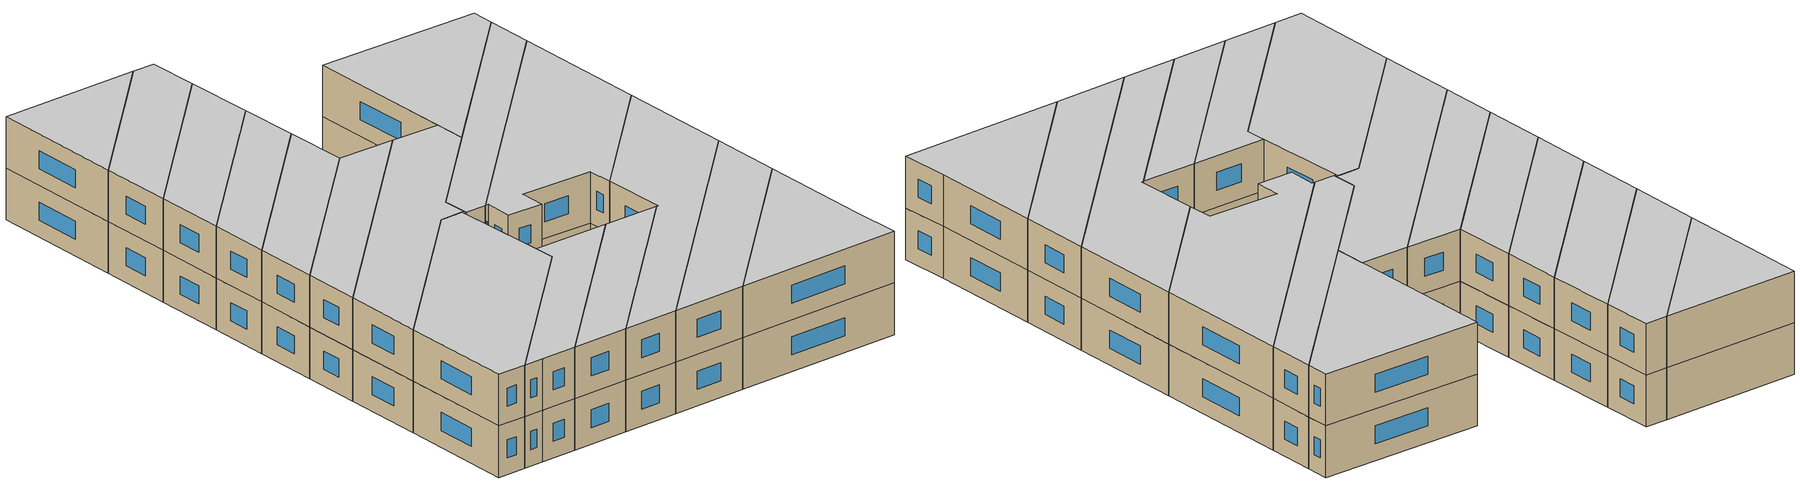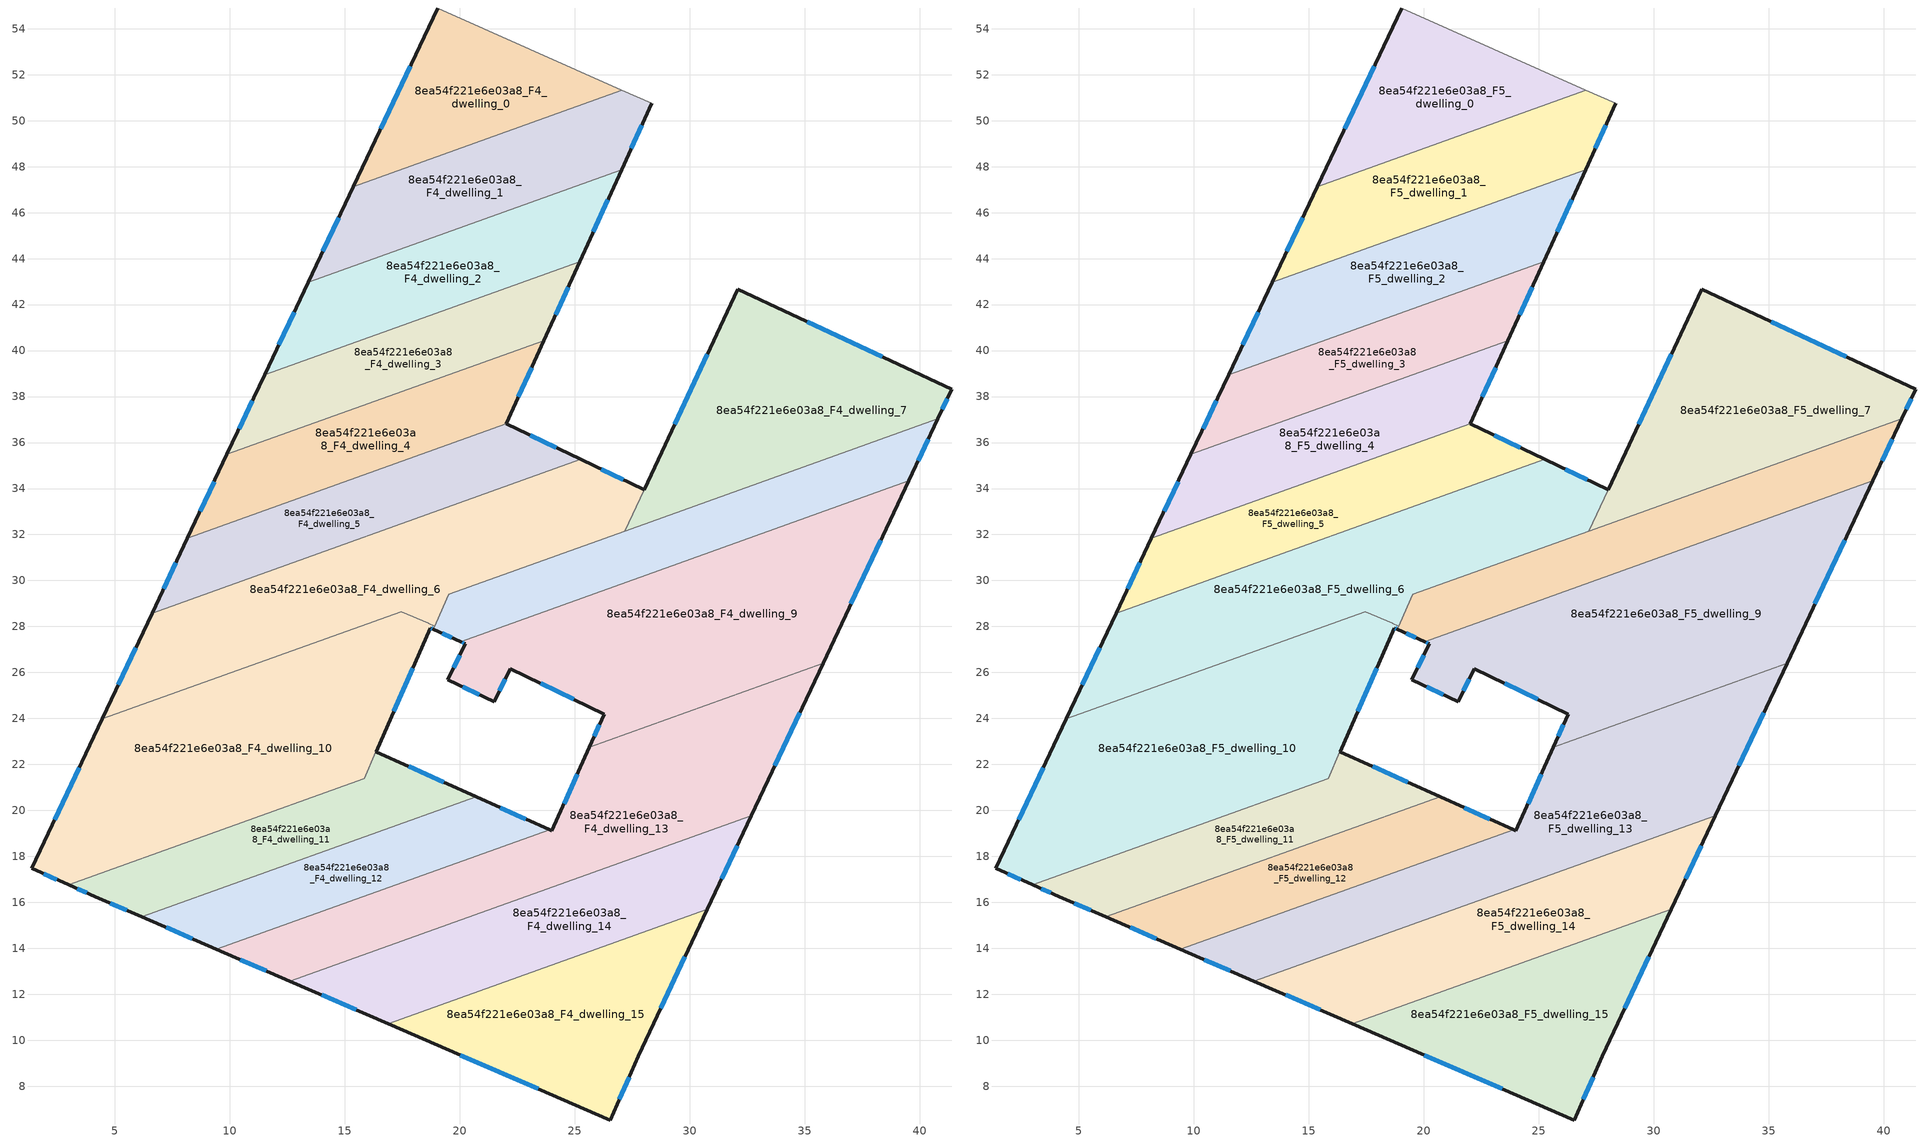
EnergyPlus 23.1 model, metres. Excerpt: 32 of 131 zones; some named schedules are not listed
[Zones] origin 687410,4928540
8ea54f221e6e03a8_F4_dwelling_0
 floor to 8ea54f221e6e03a8_F3_dwelling_0 (EU_floor_Construction): 27.06,51.33 15.37,47.13 19.04,54.9 z12
 wall outside (EU_wall_Construction): 19.04,54.9 15.37,47.13 z12:15
 wall adiabatic (EU_wall_Construction): 27.06,51.33 19.04,54.9 z12:15
 wall to 8ea54f221e6e03a8_F4_dwelling_1 (EU_wall_Construction): 15.37,47.13 27.06,51.33 z12:15
 window (EU_Window_Construction): 17.84,52.37 16.56,49.66 z12.98:14.02
8ea54f221e6e03a8_F4_dwelling_1
 floor to 8ea54f221e6e03a8_F3_dwelling_1 (EU_floor_Construction): 28.35,50.75 27.04,47.86 13.41,42.97 15.37,47.13 27.06,51.33 z12
 wall outside (EU_wall_Construction): 27.04,47.86 28.35,50.75 / 15.37,47.13 13.41,42.97 z12:15
 wall adiabatic (EU_wall_Construction): 28.35,50.75 27.06,51.33 z12:15
 wall to 8ea54f221e6e03a8_F4_dwelling_2 (EU_wall_Construction): 13.41,42.97 27.04,47.86 z12:15
 window (EU_Window_Construction): 27.46,48.8 27.92,49.81 / 14.73,45.78 14.05,44.32 z12.98:14.02
8ea54f221e6e03a8_F4_dwelling_10
 floor to 8ea54f221e6e03a8_F3_dwelling_10 (EU_floor_Construction): 18.64,28.13 18.91,28.01 18.85,27.87 18.72,27.93 15.83,21.37 2.99,16.76 1.38,17.47 4.45,23.98 17.45,28.64 z12
 wall outside (EU_wall_Construction): 4.45,23.98 1.38,17.47 2.99,16.76 / 16.36,22.56 18.72,27.93 18.85,27.87 z12:15
 wall to 8ea54f221e6e03a8_F4_dwelling_6 (EU_wall_Construction): 18.64,28.14 17.45,28.64 4.45,23.98 / 18.91,28.01 18.64,28.13 z12:15
 wall to 8ea54f221e6e03a8_F4_dwelling_11 (EU_wall_Construction): 15.84,21.37 16.36,22.55 / 2.99,16.76 15.83,21.37 z12:15
 wall to 8ea54f221e6e03a8_F4_dwelling_8 (EU_wall_Construction): 18.85,27.87 18.91,28.01 z12:15
 window (EU_Window_Construction): 1.9,17.24 2.47,16.99 / 3.45,21.86 2.38,19.59 / 18.76,27.91 18.81,27.89 / 17.13,24.3 17.95,26.18 z12.98:14.02
8ea54f221e6e03a8_F4_dwelling_11
 floor to 8ea54f221e6e03a8_F3_dwelling_11 (EU_floor_Construction): 20.73,20.59 6.18,15.36 4.15,16.24 2.99,16.76 15.84,21.37 16.36,22.55 z12
 wall outside (EU_wall_Construction): 2.99,16.76 4.15,16.24 6.18,15.36 / 20.73,20.59 16.36,22.55 z12:15
 wall to 8ea54f221e6e03a8_F4_dwelling_12 (EU_wall_Construction): 6.18,15.36 20.73,20.59 z12:15
 window (EU_Window_Construction): 3.37,16.59 3.77,16.41 / 19.31,21.23 17.78,21.91 / 4.81,15.96 5.52,15.65 z12.98:14.02
8ea54f221e6e03a8_F4_dwelling_12
 floor to 8ea54f221e6e03a8_F3_dwelling_12 (EU_floor_Construction): 23.91,19.16 9.42,13.96 6.18,15.36 20.73,20.59 z12
 wall outside (EU_wall_Construction): 6.18,15.36 9.42,13.96 / 23.91,19.16 20.73,20.59 z12:15
 wall to 8ea54f221e6e03a8_F4_dwelling_13 (EU_wall_Construction): 9.42,13.96 23.91,19.16 z12:15
 window (EU_Window_Construction): 7.23,14.91 8.36,14.41 / 22.87,19.62 21.76,20.12 z12.98:14.02
8ea54f221e6e03a8_F4_dwelling_13
 floor to 8ea54f221e6e03a8_F3_dwelling_13 (EU_floor_Construction): 35.8,26.4 32.69,19.78 12.61,12.57 9.42,13.96 23.91,19.16 24.01,19.11 25.64,22.75 z12
 wall outside (EU_wall_Construction): 25.64,22.75 24.01,19.11 23.91,19.16 / 32.69,19.78 35.8,26.4 / 9.42,13.96 12.61,12.57 z12:15
 wall to 8ea54f221e6e03a8_F4_dwelling_9 (EU_wall_Construction): 35.8,26.4 25.64,22.75 z12:15
 wall to 8ea54f221e6e03a8_F4_dwelling_14 (EU_wall_Construction): 12.61,12.57 32.69,19.78 z12:15
 window (EU_Window_Construction): 25.11,21.57 24.54,20.3 / 33.7,21.93 34.79,24.25 / 10.46,13.51 11.57,13.02 z12.98:14.02
8ea54f221e6e03a8_F4_dwelling_14
 floor to 8ea54f221e6e03a8_F3_dwelling_14 (EU_floor_Construction): 32.69,19.78 30.77,15.71 16.88,10.72 12.61,12.57 z12
 wall outside (EU_wall_Construction): 30.77,15.71 32.69,19.78 / 12.61,12.57 16.88,10.72 z12:15
 wall to 8ea54f221e6e03a8_F4_dwelling_15 (EU_wall_Construction): 16.88,10.72 30.77,15.71 z12:15
 window (EU_Window_Construction): 31.39,17.03 32.06,18.45 / 14,11.97 15.49,11.32 z12.98:14.02
8ea54f221e6e03a8_F4_dwelling_15
 floor to 8ea54f221e6e03a8_F3_dwelling_15 (EU_floor_Construction): 30.77,15.71 27.76,9.3 26.55,6.53 16.88,10.72 z12
 wall outside (EU_wall_Construction): 16.88,10.72 26.55,6.53 27.76,9.3 30.77,15.71 z12:15
 window (EU_Window_Construction): 28.74,11.38 29.79,13.62 / 26.94,7.43 27.36,8.4 / 20.03,9.36 23.4,7.89 z12.98:14.02
8ea54f221e6e03a8_F4_dwelling_2
 floor to 8ea54f221e6e03a8_F3_dwelling_2 (EU_floor_Construction): 27.04,47.86 25.22,43.87 11.51,38.95 13.41,42.97 z12
 wall outside (EU_wall_Construction): 13.41,42.97 11.51,38.95 / 25.22,43.87 27.04,47.86 z12:15
 wall to 8ea54f221e6e03a8_F4_dwelling_3 (EU_wall_Construction): 11.51,38.95 25.22,43.87 z12:15
 window (EU_Window_Construction): 12.79,41.66 12.13,40.25 / 25.81,45.17 26.45,46.56 z12.98:14.02
8ea54f221e6e03a8_F4_dwelling_3
 floor to 8ea54f221e6e03a8_F3_dwelling_3 (EU_floor_Construction): 25.22,43.87 23.66,40.43 9.87,35.48 11.51,38.95 z12
 wall outside (EU_wall_Construction): 23.66,40.43 25.22,43.87 / 11.51,38.95 9.87,35.48 z12:15
 wall to 8ea54f221e6e03a8_F4_dwelling_4 (EU_wall_Construction): 9.87,35.48 23.66,40.43 z12:15
 window (EU_Window_Construction): 24.17,41.55 24.71,42.75 / 10.98,37.82 10.41,36.61 z12.98:14.02
8ea54f221e6e03a8_F4_dwelling_4
 floor to 8ea54f221e6e03a8_F3_dwelling_4 (EU_floor_Construction): 23.66,40.43 22.02,36.81 8.15,31.83 9.87,35.48 z12
 wall outside (EU_wall_Construction): 22.02,36.81 23.66,40.43 / 9.87,35.48 8.15,31.83 z12:15
 wall to 8ea54f221e6e03a8_F4_dwelling_5 (EU_wall_Construction): 8.15,31.83 22.02,36.81 z12:15
 window (EU_Window_Construction): 22.55,37.99 23.13,39.25 / 9.31,34.3 8.71,33.02 z12.98:14.02
8ea54f221e6e03a8_F4_dwelling_5
 floor to 8ea54f221e6e03a8_F3_dwelling_5 (EU_floor_Construction): 25.26,35.26 6.61,28.57 8.15,31.83 22.02,36.81 z12
 wall outside (EU_wall_Construction): 25.26,35.26 22.02,36.81 / 8.15,31.83 6.61,28.57 z12:15
 wall to 8ea54f221e6e03a8_F4_dwelling_6 (EU_wall_Construction): 6.61,28.57 25.26,35.26 z12:15
 window (EU_Window_Construction): 24.21,35.77 23.07,36.31 / 7.65,30.77 7.11,29.63 z12.98:14.02
8ea54f221e6e03a8_F4_dwelling_6
 floor to 8ea54f221e6e03a8_F3_dwelling_6 (EU_floor_Construction): 28.02,33.95 27.17,32.14 19.52,29.39 18.91,28.01 18.64,28.14 17.45,28.64 4.45,23.98 6.61,28.57 25.26,35.26 z12
 wall outside (EU_wall_Construction): 6.61,28.57 4.45,23.98 / 28.02,33.95 25.26,35.26 z12:15
 wall to 8ea54f221e6e03a8_F4_dwelling_7 (EU_wall_Construction): 27.17,32.14 28.02,33.95 z12:15
 wall to 8ea54f221e6e03a8_F4_dwelling_8 (EU_wall_Construction): 19.44,29.21 19.52,29.39 27.17,32.14 / 18.91,28.01 19.44,29.2 z12:15
 window (EU_Window_Construction): 5.91,27.08 5.15,25.47 / 27.12,34.38 26.16,34.84 z12.98:14.02
8ea54f221e6e03a8_F4_dwelling_7
 floor to 8ea54f221e6e03a8_F3_dwelling_7 (EU_floor_Construction): 41.41,38.32 40.8,37.03 27.18,32.14 32.1,42.67 z12
 wall outside (EU_wall_Construction): 40.8,37.03 41.41,38.32 32.1,42.67 28.02,33.96 z12:15
 wall to 8ea54f221e6e03a8_F4_dwelling_8 (EU_wall_Construction): 27.18,32.14 40.8,37.03 z12:15
 window (EU_Window_Construction): 30.77,39.84 29.35,36.79 / 38.38,39.73 35.12,41.26 / 41,37.45 41.21,37.9 z12.98:14.02
8ea54f221e6e03a8_F4_dwelling_8
 floor to 8ea54f221e6e03a8_F3_dwelling_8 (EU_floor_Construction): 40.8,37.03 39.53,34.33 20.05,27.33 18.85,27.87 19.52,29.39 z12
 wall outside (EU_wall_Construction): 39.53,34.33 40.8,37.03 / 18.85,27.87 20.05,27.33 z12:15
 wall to 8ea54f221e6e03a8_F4_dwelling_9 (EU_wall_Construction): 20.05,27.33 39.53,34.33 z12:15
 window (EU_Window_Construction): 39.94,35.21 40.39,36.15 / 19.24,27.7 19.66,27.51 z12.98:14.02
8ea54f221e6e03a8_F4_dwelling_9
 floor to 8ea54f221e6e03a8_F3_dwelling_9 (EU_floor_Construction): 39.53,34.33 35.8,26.4 25.64,22.75 26.29,24.19 22.2,26.17 21.5,24.72 19.49,25.69 20.24,27.25 20.05,27.33 z12
 wall outside (EU_wall_Construction): 20.05,27.33 20.24,27.25 19.49,25.69 21.5,24.72 22.2,26.17 26.29,24.19 25.64,22.75 / 35.8,26.4 39.53,34.33 z12:15
 window (EU_Window_Construction): 23.53,25.53 24.96,24.83 / 21.72,25.19 21.97,25.7 / 20.14,25.38 20.84,25.04 / 19.99,26.74 19.73,26.2 / 20.11,27.31 20.18,27.28 / 37.01,28.98 38.32,31.75 / 26.08,23.72 25.85,23.22 z12.98:14.02
8ea54f221e6e03a8_F5_dwelling_0
 floor to 8ea54f221e6e03a8_F4_dwelling_0 (EU_floor_Construction): 27.06,51.33 15.37,47.13 19.04,54.9 z15
 wall outside (EU_wall_Construction): 19.04,54.9 15.37,47.13 z15:18
 wall adiabatic (EU_wall_Construction): 27.06,51.33 19.04,54.9 z15:18
 wall to 8ea54f221e6e03a8_F5_dwelling_1 (EU_wall_Construction): 15.37,47.13 27.06,51.33 z15:18
 window (EU_Window_Construction): 17.84,52.37 16.56,49.66 z15.98:17.02
 ceiling to 8ea54f221e6e03a8_F6_dwelling_0 (EU_floor_Construction): 27.06,51.33 19.04,54.9 15.37,47.13 z18
8ea54f221e6e03a8_F5_dwelling_1
 floor to 8ea54f221e6e03a8_F4_dwelling_1 (EU_floor_Construction): 28.35,50.75 27.04,47.86 13.41,42.97 15.37,47.13 27.06,51.33 z15
 wall outside (EU_wall_Construction): 27.04,47.86 28.35,50.75 / 15.37,47.13 13.41,42.97 z15:18
 wall adiabatic (EU_wall_Construction): 28.35,50.75 27.06,51.33 z15:18
 wall to 8ea54f221e6e03a8_F5_dwelling_2 (EU_wall_Construction): 13.41,42.97 27.04,47.86 z15:18
 window (EU_Window_Construction): 27.46,48.8 27.92,49.81 / 14.73,45.78 14.05,44.32 z15.98:17.02
 ceiling to 8ea54f221e6e03a8_F6_dwelling_1 (EU_floor_Construction): 27.04,47.86 28.35,50.75 27.06,51.33 15.37,47.13 13.41,42.97 z18
8ea54f221e6e03a8_F5_dwelling_10
 floor to 8ea54f221e6e03a8_F4_dwelling_10 (EU_floor_Construction): 18.64,28.13 18.91,28.01 18.85,27.87 18.72,27.93 15.83,21.37 2.99,16.76 1.38,17.47 4.45,23.98 17.45,28.64 z15
 wall outside (EU_wall_Construction): 4.45,23.98 1.38,17.47 2.99,16.76 / 16.36,22.56 18.72,27.93 18.85,27.87 z15:18
 wall to 8ea54f221e6e03a8_F5_dwelling_6 (EU_wall_Construction): 18.64,28.14 17.45,28.64 4.45,23.98 / 18.91,28.01 18.64,28.13 z15:18
 wall to 8ea54f221e6e03a8_F5_dwelling_11 (EU_wall_Construction): 15.84,21.37 16.36,22.55 / 2.99,16.76 15.83,21.37 z15:18
 wall to 8ea54f221e6e03a8_F5_dwelling_8 (EU_wall_Construction): 18.85,27.87 18.91,28.01 z15:18
 window (EU_Window_Construction): 1.9,17.24 2.47,16.99 / 3.45,21.86 2.38,19.59 / 18.76,27.91 18.81,27.89 / 17.13,24.3 17.95,26.18 z15.98:17.02
 ceiling to 8ea54f221e6e03a8_F6_dwelling_10 (EU_floor_Construction): 15.83,21.37 18.72,27.93 18.85,27.87 18.91,28.01 18.64,28.13 17.45,28.64 4.45,23.98 1.38,17.47 2.99,16.76 z18
8ea54f221e6e03a8_F5_dwelling_11
 floor to 8ea54f221e6e03a8_F4_dwelling_11 (EU_floor_Construction): 20.73,20.59 6.18,15.36 4.15,16.24 2.99,16.76 15.84,21.37 16.36,22.55 z15
 wall outside (EU_wall_Construction): 2.99,16.76 4.15,16.24 6.18,15.36 / 20.73,20.59 16.36,22.55 z15:18
 wall to 8ea54f221e6e03a8_F5_dwelling_12 (EU_wall_Construction): 6.18,15.36 20.73,20.59 z15:18
 window (EU_Window_Construction): 3.37,16.59 3.77,16.41 / 19.31,21.23 17.78,21.91 / 4.81,15.96 5.52,15.65 z15.98:17.02
 ceiling to 8ea54f221e6e03a8_F6_dwelling_11 (EU_floor_Construction): 20.73,20.59 16.36,22.55 15.84,21.37 2.99,16.76 4.15,16.24 6.18,15.36 z18
8ea54f221e6e03a8_F5_dwelling_12
 floor to 8ea54f221e6e03a8_F4_dwelling_12 (EU_floor_Construction): 23.91,19.16 9.42,13.96 6.18,15.36 20.73,20.59 z15
 wall outside (EU_wall_Construction): 6.18,15.36 9.42,13.96 / 23.91,19.16 20.73,20.59 z15:18
 wall to 8ea54f221e6e03a8_F5_dwelling_13 (EU_wall_Construction): 9.42,13.96 23.91,19.16 z15:18
 window (EU_Window_Construction): 7.23,14.91 8.36,14.41 / 22.87,19.62 21.76,20.12 z15.98:17.02
 ceiling to 8ea54f221e6e03a8_F6_dwelling_12 (EU_floor_Construction): 23.91,19.16 20.73,20.59 6.18,15.36 9.42,13.96 z18
8ea54f221e6e03a8_F5_dwelling_13
 floor to 8ea54f221e6e03a8_F4_dwelling_13 (EU_floor_Construction): 35.8,26.4 32.69,19.78 12.61,12.57 9.42,13.96 23.91,19.16 24.01,19.11 25.64,22.75 z15
 wall outside (EU_wall_Construction): 25.64,22.75 24.01,19.11 23.91,19.16 / 32.69,19.78 35.8,26.4 / 9.42,13.96 12.61,12.57 z15:18
 wall to 8ea54f221e6e03a8_F5_dwelling_9 (EU_wall_Construction): 35.8,26.4 25.64,22.75 z15:18
 wall to 8ea54f221e6e03a8_F5_dwelling_14 (EU_wall_Construction): 12.61,12.57 32.69,19.78 z15:18
 window (EU_Window_Construction): 25.11,21.57 24.54,20.3 / 33.7,21.93 34.79,24.25 / 10.46,13.51 11.57,13.02 z15.98:17.02
 ceiling to 8ea54f221e6e03a8_F6_dwelling_13 (EU_floor_Construction): 32.69,19.78 35.8,26.4 25.64,22.75 24.01,19.11 23.91,19.16 9.42,13.96 12.61,12.57 z18
8ea54f221e6e03a8_F5_dwelling_14
 floor to 8ea54f221e6e03a8_F4_dwelling_14 (EU_floor_Construction): 32.69,19.78 30.77,15.71 16.88,10.72 12.61,12.57 z15
 wall outside (EU_wall_Construction): 30.77,15.71 32.69,19.78 / 12.61,12.57 16.88,10.72 z15:18
 wall to 8ea54f221e6e03a8_F5_dwelling_15 (EU_wall_Construction): 16.88,10.72 30.77,15.71 z15:18
 window (EU_Window_Construction): 31.39,17.03 32.06,18.45 / 14,11.97 15.49,11.32 z15.98:17.02
 ceiling to 8ea54f221e6e03a8_F6_dwelling_14 (EU_floor_Construction): 30.77,15.71 32.69,19.78 12.61,12.57 16.88,10.72 z18
8ea54f221e6e03a8_F5_dwelling_15
 floor to 8ea54f221e6e03a8_F4_dwelling_15 (EU_floor_Construction): 30.77,15.71 27.76,9.3 26.55,6.53 16.88,10.72 z15
 wall outside (EU_wall_Construction): 16.88,10.72 26.55,6.53 27.76,9.3 30.77,15.71 z15:18
 window (EU_Window_Construction): 28.74,11.38 29.79,13.62 / 26.94,7.43 27.36,8.4 / 20.03,9.36 23.4,7.89 z15.98:17.02
 ceiling to 8ea54f221e6e03a8_F6_dwelling_15 (EU_floor_Construction): 27.76,9.3 30.77,15.71 16.88,10.72 26.55,6.53 z18
8ea54f221e6e03a8_F5_dwelling_2
 floor to 8ea54f221e6e03a8_F4_dwelling_2 (EU_floor_Construction): 27.04,47.86 25.22,43.87 11.51,38.95 13.41,42.97 z15
 wall outside (EU_wall_Construction): 13.41,42.97 11.51,38.95 / 25.22,43.87 27.04,47.86 z15:18
 wall to 8ea54f221e6e03a8_F5_dwelling_3 (EU_wall_Construction): 11.51,38.95 25.22,43.87 z15:18
 window (EU_Window_Construction): 12.79,41.66 12.13,40.25 / 25.81,45.17 26.45,46.56 z15.98:17.02
 ceiling to 8ea54f221e6e03a8_F6_dwelling_2 (EU_floor_Construction): 25.22,43.87 27.04,47.86 13.41,42.97 11.51,38.95 z18
8ea54f221e6e03a8_F5_dwelling_3
 floor to 8ea54f221e6e03a8_F4_dwelling_3 (EU_floor_Construction): 25.22,43.87 23.66,40.43 9.87,35.48 11.51,38.95 z15
 wall outside (EU_wall_Construction): 23.66,40.43 25.22,43.87 / 11.51,38.95 9.87,35.48 z15:18
 wall to 8ea54f221e6e03a8_F5_dwelling_4 (EU_wall_Construction): 9.87,35.48 23.66,40.43 z15:18
 window (EU_Window_Construction): 24.17,41.55 24.71,42.75 / 10.98,37.82 10.41,36.61 z15.98:17.02
 ceiling to 8ea54f221e6e03a8_F6_dwelling_3 (EU_floor_Construction): 23.66,40.43 25.22,43.87 11.51,38.95 9.87,35.48 z18
8ea54f221e6e03a8_F5_dwelling_4
 floor to 8ea54f221e6e03a8_F4_dwelling_4 (EU_floor_Construction): 23.66,40.43 22.02,36.81 8.15,31.83 9.87,35.48 z15
 wall outside (EU_wall_Construction): 22.02,36.81 23.66,40.43 / 9.87,35.48 8.15,31.83 z15:18
 wall to 8ea54f221e6e03a8_F5_dwelling_5 (EU_wall_Construction): 8.15,31.83 22.02,36.81 z15:18
 window (EU_Window_Construction): 22.55,37.99 23.13,39.25 / 9.31,34.3 8.71,33.02 z15.98:17.02
 ceiling to 8ea54f221e6e03a8_F6_dwelling_4 (EU_floor_Construction): 22.02,36.81 23.66,40.43 9.87,35.48 8.15,31.83 z18
8ea54f221e6e03a8_F5_dwelling_5
 floor to 8ea54f221e6e03a8_F4_dwelling_5 (EU_floor_Construction): 25.26,35.26 6.61,28.57 8.15,31.83 22.02,36.81 z15
 wall outside (EU_wall_Construction): 25.26,35.26 22.02,36.81 / 8.15,31.83 6.61,28.57 z15:18
 wall to 8ea54f221e6e03a8_F5_dwelling_6 (EU_wall_Construction): 6.61,28.57 25.26,35.26 z15:18
 window (EU_Window_Construction): 24.21,35.77 23.07,36.31 / 7.65,30.77 7.11,29.63 z15.98:17.02
 ceiling to 8ea54f221e6e03a8_F6_dwelling_5 (EU_floor_Construction): 25.26,35.26 22.02,36.81 8.15,31.83 6.61,28.57 z18
8ea54f221e6e03a8_F5_dwelling_6
 floor to 8ea54f221e6e03a8_F4_dwelling_6 (EU_floor_Construction): 28.02,33.95 27.17,32.14 19.52,29.39 18.91,28.01 18.64,28.14 17.45,28.64 4.45,23.98 6.61,28.57 25.26,35.26 z15
 wall outside (EU_wall_Construction): 6.61,28.57 4.45,23.98 / 28.02,33.95 25.26,35.26 z15:18
 wall to 8ea54f221e6e03a8_F5_dwelling_7 (EU_wall_Construction): 27.17,32.14 28.02,33.95 z15:18
 wall to 8ea54f221e6e03a8_F5_dwelling_8 (EU_wall_Construction): 19.44,29.21 19.52,29.39 27.17,32.14 / 18.91,28.01 19.44,29.2 z15:18
 window (EU_Window_Construction): 5.91,27.08 5.15,25.47 / 27.12,34.38 26.16,34.84 z15.98:17.02
 ceiling to 8ea54f221e6e03a8_F6_dwelling_6 (EU_floor_Construction): 27.17,32.14 28.02,33.95 25.26,35.26 6.61,28.57 4.45,23.98 17.45,28.64 18.64,28.14 18.91,28.01 19.52,29.39 z18
8ea54f221e6e03a8_F5_dwelling_7
 floor to 8ea54f221e6e03a8_F4_dwelling_7 (EU_floor_Construction): 41.41,38.32 40.8,37.03 27.18,32.14 32.1,42.67 z15
 wall outside (EU_wall_Construction): 40.8,37.03 41.41,38.32 32.1,42.67 28.02,33.96 z15:18
 wall to 8ea54f221e6e03a8_F5_dwelling_8 (EU_wall_Construction): 27.18,32.14 40.8,37.03 z15:18
 window (EU_Window_Construction): 30.77,39.84 29.35,36.79 / 38.38,39.73 35.12,41.26 / 41,37.45 41.21,37.9 z15.98:17.02
 ceiling to 8ea54f221e6e03a8_F6_dwelling_7 (EU_floor_Construction): 40.8,37.03 41.41,38.32 32.1,42.67 27.18,32.14 z18
8ea54f221e6e03a8_F5_dwelling_8
 floor to 8ea54f221e6e03a8_F4_dwelling_8 (EU_floor_Construction): 40.8,37.03 39.53,34.33 20.05,27.33 18.85,27.87 19.52,29.39 z15
 wall outside (EU_wall_Construction): 39.53,34.33 40.8,37.03 / 18.85,27.87 20.05,27.33 z15:18
 wall to 8ea54f221e6e03a8_F5_dwelling_9 (EU_wall_Construction): 20.05,27.33 39.53,34.33 z15:18
 window (EU_Window_Construction): 39.94,35.21 40.39,36.15 / 19.24,27.7 19.66,27.51 z15.98:17.02
 ceiling to 8ea54f221e6e03a8_F6_dwelling_8 (EU_floor_Construction): 39.53,34.33 40.8,37.03 19.52,29.39 18.85,27.87 20.05,27.33 z18
8ea54f221e6e03a8_F5_dwelling_9
 floor to 8ea54f221e6e03a8_F4_dwelling_9 (EU_floor_Construction): 39.53,34.33 35.8,26.4 25.64,22.75 26.29,24.19 22.2,26.17 21.5,24.72 19.49,25.69 20.24,27.25 20.05,27.33 z15
 wall outside (EU_wall_Construction): 20.05,27.33 20.24,27.25 19.49,25.69 21.5,24.72 22.2,26.17 26.29,24.19 25.64,22.75 / 35.8,26.4 39.53,34.33 z15:18
 window (EU_Window_Construction): 23.53,25.53 24.96,24.83 / 21.72,25.19 21.97,25.7 / 20.14,25.38 20.84,25.04 / 19.99,26.74 19.73,26.2 / 20.11,27.31 20.18,27.28 / 37.01,28.98 38.32,31.75 / 26.08,23.72 25.85,23.22 z15.98:17.02
 ceiling to 8ea54f221e6e03a8_F6_dwelling_9 (EU_floor_Construction): 35.8,26.4 39.53,34.33 20.05,27.33 20.24,27.25 19.49,25.69 21.5,24.72 22.2,26.17 26.29,24.19 25.64,22.75 z18
[Building]
EU S2 Campaign: North Axis=0; Terrain=City; Solar Distribution=FullExterior
[Site:Location]
Bologna: Latitude=44.5; Longitude=11.25; Time Zone=1; Elevation=37
[SizingPeriod:WeatherFileDays]
AnnualSizingPeriod: Begin Month=1; Begin Day of Month=1; End Month=12; End Day of Month=31; Day of Week for Start Day=Monday; Use Weather File Daylight Saving Period=No; Use Weather File Rain and Snow Indicators=No
[MATERIAL]
EU_InternalMass_Material: Roughness=MediumRough; Thickness=0.1; Conductivity=1; Density=1800; Specific Heat=900; Thermal Absorptance=0.9; Solar Absorptance=0.7; Visible Absorptance=0.7
[MATERIAL:NOMASS] Roughness=MediumRough; Thermal Absorptance=0.9; Solar Absorptance=0.7; Visible Absorptance=0.7
Name | Thermal Resistance
EU_wall_NoMass | 0.905828
EU_floor_NoMass | 0.67114
[WINDOWMATERIAL:SIMPLEGLAZINGSYSTEM]
EU_Window_SimpleGlazing: UFactor=4.52486; Solar Heat Gain Coefficient=0.85; Visible Transmittance=0.85
[CONSTRUCTION]
EU_wall_Construction: EU_wall_NoMass
EU_floor_Construction: EU_floor_NoMass
EU_Window_Construction: EU_Window_SimpleGlazing
EU_InternalMass_Construction: EU_InternalMass_Material
[ZONE] Type=1; Multiplier=1; Ceiling Height=autocalculate; Floor Area=autocalculate; Part of Total Floor Area=Yes
Name | Volume
8ea54f221e6e03a8_F4_dwelling_0; 8ea54f221e6e03a8_F5_dwelling_0 | 113.149
8ea54f221e6e03a8_F4_dwelling_1; 8ea54f221e6e03a8_F5_dwelling_1 | 137.885
8ea54f221e6e03a8_F4_dwelling_10; 8ea54f221e6e03a8_F5_dwelling_10 | 294.59
8ea54f221e6e03a8_F4_dwelling_11; 8ea54f221e6e03a8_F5_dwelling_11 | 113.592
8ea54f221e6e03a8_F4_dwelling_12; 8ea54f221e6e03a8_F5_dwelling_12 | 111.928
8ea54f221e6e03a8_F4_dwelling_13; 8ea54f221e6e03a8_F5_dwelling_13 | 260.253
8ea54f221e6e03a8_F4_dwelling_14; 8ea54f221e6e03a8_F5_dwelling_14 | 172.309
8ea54f221e6e03a8_F4_dwelling_15; 8ea54f221e6e03a8_F5_dwelling_15 | 158.648
8ea54f221e6e03a8_F4_dwelling_2; 8ea54f221e6e03a8_F5_dwelling_2 | 137.103
8ea54f221e6e03a8_F4_dwelling_3; 8ea54f221e6e03a8_F5_dwelling_3 | 118.755
8ea54f221e6e03a8_F4_dwelling_4; 8ea54f221e6e03a8_F5_dwelling_4 | 125.599
8ea54f221e6e03a8_F4_dwelling_5; 8ea54f221e6e03a8_F5_dwelling_5 | 132.168
8ea54f221e6e03a8_F4_dwelling_6; 8ea54f221e6e03a8_F5_dwelling_6 | 249.461
8ea54f221e6e03a8_F4_dwelling_7; 8ea54f221e6e03a8_F5_dwelling_7 | 201.1
8ea54f221e6e03a8_F4_dwelling_8; 8ea54f221e6e03a8_F5_dwelling_8 | 140.626
8ea54f221e6e03a8_F4_dwelling_9; 8ea54f221e6e03a8_F5_dwelling_9 | 288.298
[INTERNALMASS] Construction=EU_InternalMass_Construction
Name | Zone or ZoneList | Surface Area
8ea54f221e6e03a8_F4_dwelling_0_EU_InternalMass | 8ea54f221e6e03a8_F4_dwelling_0 | 37.7178
8ea54f221e6e03a8_F4_dwelling_1_EU_InternalMass | 8ea54f221e6e03a8_F4_dwelling_1 | 45.96
8ea54f221e6e03a8_F4_dwelling_2_EU_InternalMass | 8ea54f221e6e03a8_F4_dwelling_2 | 45.7077
8ea54f221e6e03a8_F4_dwelling_3_EU_InternalMass | 8ea54f221e6e03a8_F4_dwelling_3 | 39.5729
8ea54f221e6e03a8_F4_dwelling_4_EU_InternalMass | 8ea54f221e6e03a8_F4_dwelling_4 | 41.8763
8ea54f221e6e03a8_F4_dwelling_5_EU_InternalMass | 8ea54f221e6e03a8_F4_dwelling_5 | 44.0561
8ea54f221e6e03a8_F4_dwelling_6_EU_InternalMass | 8ea54f221e6e03a8_F4_dwelling_6 | 83.1915
8ea54f221e6e03a8_F4_dwelling_7_EU_InternalMass | 8ea54f221e6e03a8_F4_dwelling_7 | 67.0629
8ea54f221e6e03a8_F4_dwelling_8_EU_InternalMass | 8ea54f221e6e03a8_F4_dwelling_8 | 46.8763
8ea54f221e6e03a8_F4_dwelling_9_EU_InternalMass | 8ea54f221e6e03a8_F4_dwelling_9 | 96.0929
8ea54f221e6e03a8_F4_dwelling_10_EU_InternalMass | 8ea54f221e6e03a8_F4_dwelling_10 | 98.2319
8ea54f221e6e03a8_F4_dwelling_11_EU_InternalMass | 8ea54f221e6e03a8_F4_dwelling_11 | 37.862
8ea54f221e6e03a8_F4_dwelling_12_EU_InternalMass | 8ea54f221e6e03a8_F4_dwelling_12 | 37.314
8ea54f221e6e03a8_F4_dwelling_13_EU_InternalMass | 8ea54f221e6e03a8_F4_dwelling_13 | 86.7431
8ea54f221e6e03a8_F4_dwelling_14_EU_InternalMass | 8ea54f221e6e03a8_F4_dwelling_14 | 57.4429
8ea54f221e6e03a8_F4_dwelling_15_EU_InternalMass | 8ea54f221e6e03a8_F4_dwelling_15 | 52.8839
8ea54f221e6e03a8_F5_dwelling_0_EU_InternalMass | 8ea54f221e6e03a8_F5_dwelling_0 | 37.7178
8ea54f221e6e03a8_F5_dwelling_1_EU_InternalMass | 8ea54f221e6e03a8_F5_dwelling_1 | 45.96
8ea54f221e6e03a8_F5_dwelling_2_EU_InternalMass | 8ea54f221e6e03a8_F5_dwelling_2 | 45.7077
8ea54f221e6e03a8_F5_dwelling_3_EU_InternalMass | 8ea54f221e6e03a8_F5_dwelling_3 | 39.5729
8ea54f221e6e03a8_F5_dwelling_4_EU_InternalMass | 8ea54f221e6e03a8_F5_dwelling_4 | 41.8763
8ea54f221e6e03a8_F5_dwelling_5_EU_InternalMass | 8ea54f221e6e03a8_F5_dwelling_5 | 44.0561
8ea54f221e6e03a8_F5_dwelling_6_EU_InternalMass | 8ea54f221e6e03a8_F5_dwelling_6 | 83.1915
8ea54f221e6e03a8_F5_dwelling_7_EU_InternalMass | 8ea54f221e6e03a8_F5_dwelling_7 | 67.0629
8ea54f221e6e03a8_F5_dwelling_8_EU_InternalMass | 8ea54f221e6e03a8_F5_dwelling_8 | 46.8763
8ea54f221e6e03a8_F5_dwelling_9_EU_InternalMass | 8ea54f221e6e03a8_F5_dwelling_9 | 96.0929
8ea54f221e6e03a8_F5_dwelling_10_EU_InternalMass | 8ea54f221e6e03a8_F5_dwelling_10 | 98.2319
8ea54f221e6e03a8_F5_dwelling_11_EU_InternalMass | 8ea54f221e6e03a8_F5_dwelling_11 | 37.862
8ea54f221e6e03a8_F5_dwelling_12_EU_InternalMass | 8ea54f221e6e03a8_F5_dwelling_12 | 37.314
8ea54f221e6e03a8_F5_dwelling_13_EU_InternalMass | 8ea54f221e6e03a8_F5_dwelling_13 | 86.7431
8ea54f221e6e03a8_F5_dwelling_14_EU_InternalMass | 8ea54f221e6e03a8_F5_dwelling_14 | 57.4429
8ea54f221e6e03a8_F5_dwelling_15_EU_InternalMass | 8ea54f221e6e03a8_F5_dwelling_15 | 52.8839
[OTHEREQUIPMENT] Fuel Type=Electricity; Design Level Calculation Method=Watts/Area; Power per Zone Floor Area=1; Fraction Latent=0; Fraction Radiant=0; Fraction Lost=0; Carbon Dioxide Generation Rate=0; EndUse Subcategory=EU_Step8_InternalGains
Name | Zone or ZoneList or Space or SpaceList | Schedule
EU_Step8_InternalGain_8ea54f221e6e03a8_F4_dwelling_0_f000 | 8ea54f221e6e03a8_F4_dwelling_0 | EU_Step8_GainSchedule_8ea54f221e6e03a8_F4_dwelling_0_f000
EU_Step8_InternalGain_8ea54f221e6e03a8_F4_dwelling_1_f000 | 8ea54f221e6e03a8_F4_dwelling_1 | EU_Step8_GainSchedule_8ea54f221e6e03a8_F4_dwelling_1_f000
EU_Step8_InternalGain_8ea54f221e6e03a8_F4_dwelling_2_f000 | 8ea54f221e6e03a8_F4_dwelling_2 | EU_Step8_GainSchedule_8ea54f221e6e03a8_F4_dwelling_2_f000
EU_Step8_InternalGain_8ea54f221e6e03a8_F4_dwelling_3_f000 | 8ea54f221e6e03a8_F4_dwelling_3 | EU_Step8_GainSchedule_8ea54f221e6e03a8_F4_dwelling_3_f000
EU_Step8_InternalGain_8ea54f221e6e03a8_F4_dwelling_4_f000 | 8ea54f221e6e03a8_F4_dwelling_4 | EU_Step8_GainSchedule_8ea54f221e6e03a8_F4_dwelling_4_f000
EU_Step8_InternalGain_8ea54f221e6e03a8_F4_dwelling_5_f000 | 8ea54f221e6e03a8_F4_dwelling_5 | EU_Step8_GainSchedule_8ea54f221e6e03a8_F4_dwelling_5_f000
EU_Step8_InternalGain_8ea54f221e6e03a8_F4_dwelling_6_f000 | 8ea54f221e6e03a8_F4_dwelling_6 | EU_Step8_GainSchedule_8ea54f221e6e03a8_F4_dwelling_6_f000
EU_Step8_InternalGain_8ea54f221e6e03a8_F4_dwelling_7_f000 | 8ea54f221e6e03a8_F4_dwelling_7 | EU_Step8_GainSchedule_8ea54f221e6e03a8_F4_dwelling_7_f000
EU_Step8_InternalGain_8ea54f221e6e03a8_F4_dwelling_8_f000 | 8ea54f221e6e03a8_F4_dwelling_8 | EU_Step8_GainSchedule_8ea54f221e6e03a8_F4_dwelling_8_f000
EU_Step8_InternalGain_8ea54f221e6e03a8_F4_dwelling_9_f000 | 8ea54f221e6e03a8_F4_dwelling_9 | EU_Step8_GainSchedule_8ea54f221e6e03a8_F4_dwelling_9_f000
EU_Step8_InternalGain_8ea54f221e6e03a8_F4_dwelling_10_f000 | 8ea54f221e6e03a8_F4_dwelling_10 | EU_Step8_GainSchedule_8ea54f221e6e03a8_F4_dwelling_10_f000
EU_Step8_InternalGain_8ea54f221e6e03a8_F4_dwelling_11_f000 | 8ea54f221e6e03a8_F4_dwelling_11 | EU_Step8_GainSchedule_8ea54f221e6e03a8_F4_dwelling_11_f000
EU_Step8_InternalGain_8ea54f221e6e03a8_F4_dwelling_12_f000 | 8ea54f221e6e03a8_F4_dwelling_12 | EU_Step8_GainSchedule_8ea54f221e6e03a8_F4_dwelling_12_f000
EU_Step8_InternalGain_8ea54f221e6e03a8_F4_dwelling_13_f000 | 8ea54f221e6e03a8_F4_dwelling_13 | EU_Step8_GainSchedule_8ea54f221e6e03a8_F4_dwelling_13_f000
EU_Step8_InternalGain_8ea54f221e6e03a8_F4_dwelling_14_f000 | 8ea54f221e6e03a8_F4_dwelling_14 | EU_Step8_GainSchedule_8ea54f221e6e03a8_F4_dwelling_14_f000
EU_Step8_InternalGain_8ea54f221e6e03a8_F4_dwelling_15_f000 | 8ea54f221e6e03a8_F4_dwelling_15 | EU_Step8_GainSchedule_8ea54f221e6e03a8_F4_dwelling_15_f000
EU_Step8_InternalGain_8ea54f221e6e03a8_F5_dwelling_0_f000 | 8ea54f221e6e03a8_F5_dwelling_0 | EU_Step8_GainSchedule_8ea54f221e6e03a8_F5_dwelling_0_f000
EU_Step8_InternalGain_8ea54f221e6e03a8_F5_dwelling_1_f000 | 8ea54f221e6e03a8_F5_dwelling_1 | EU_Step8_GainSchedule_8ea54f221e6e03a8_F5_dwelling_1_f000
EU_Step8_InternalGain_8ea54f221e6e03a8_F5_dwelling_2_f000 | 8ea54f221e6e03a8_F5_dwelling_2 | EU_Step8_GainSchedule_8ea54f221e6e03a8_F5_dwelling_2_f000
EU_Step8_InternalGain_8ea54f221e6e03a8_F5_dwelling_3_f000 | 8ea54f221e6e03a8_F5_dwelling_3 | EU_Step8_GainSchedule_8ea54f221e6e03a8_F5_dwelling_3_f000
EU_Step8_InternalGain_8ea54f221e6e03a8_F5_dwelling_4_f000 | 8ea54f221e6e03a8_F5_dwelling_4 | EU_Step8_GainSchedule_8ea54f221e6e03a8_F5_dwelling_4_f000
EU_Step8_InternalGain_8ea54f221e6e03a8_F5_dwelling_5_f000 | 8ea54f221e6e03a8_F5_dwelling_5 | EU_Step8_GainSchedule_8ea54f221e6e03a8_F5_dwelling_5_f000
EU_Step8_InternalGain_8ea54f221e6e03a8_F5_dwelling_6_f000 | 8ea54f221e6e03a8_F5_dwelling_6 | EU_Step8_GainSchedule_8ea54f221e6e03a8_F5_dwelling_6_f000
EU_Step8_InternalGain_8ea54f221e6e03a8_F5_dwelling_7_f000 | 8ea54f221e6e03a8_F5_dwelling_7 | EU_Step8_GainSchedule_8ea54f221e6e03a8_F5_dwelling_7_f000
EU_Step8_InternalGain_8ea54f221e6e03a8_F5_dwelling_8_f000 | 8ea54f221e6e03a8_F5_dwelling_8 | EU_Step8_GainSchedule_8ea54f221e6e03a8_F5_dwelling_8_f000
EU_Step8_InternalGain_8ea54f221e6e03a8_F5_dwelling_9_f000 | 8ea54f221e6e03a8_F5_dwelling_9 | EU_Step8_GainSchedule_8ea54f221e6e03a8_F5_dwelling_9_f000
EU_Step8_InternalGain_8ea54f221e6e03a8_F5_dwelling_10_f000 | 8ea54f221e6e03a8_F5_dwelling_10 | EU_Step8_GainSchedule_8ea54f221e6e03a8_F5_dwelling_10_f000
EU_Step8_InternalGain_8ea54f221e6e03a8_F5_dwelling_11_f000 | 8ea54f221e6e03a8_F5_dwelling_11 | EU_Step8_GainSchedule_8ea54f221e6e03a8_F5_dwelling_11_f000
EU_Step8_InternalGain_8ea54f221e6e03a8_F5_dwelling_12_f000 | 8ea54f221e6e03a8_F5_dwelling_12 | EU_Step8_GainSchedule_8ea54f221e6e03a8_F5_dwelling_12_f000
EU_Step8_InternalGain_8ea54f221e6e03a8_F5_dwelling_13_f000 | 8ea54f221e6e03a8_F5_dwelling_13 | EU_Step8_GainSchedule_8ea54f221e6e03a8_F5_dwelling_13_f000
EU_Step8_InternalGain_8ea54f221e6e03a8_F5_dwelling_14_f000 | 8ea54f221e6e03a8_F5_dwelling_14 | EU_Step8_GainSchedule_8ea54f221e6e03a8_F5_dwelling_14_f000
EU_Step8_InternalGain_8ea54f221e6e03a8_F5_dwelling_15_f000 | 8ea54f221e6e03a8_F5_dwelling_15 | EU_Step8_GainSchedule_8ea54f221e6e03a8_F5_dwelling_15_f000
[ZONEVENTILATION:DESIGNFLOWRATE] Schedule=EU_AlwaysOn; Design Flow Rate Calculation Method=AirChanges/Hour; Air Changes per Hour=0.73129; Ventilation Type=Natural; Fan Pressure Rise=0; Fan Total Efficiency=1; Constant Term Coefficient=1; Temperature Term Coefficient=0; Velocity Term Coefficient=0; Velocity Squared Term Coefficient=0; Minimum Indoor Temperature=-100; Maximum Indoor Temperature=100; Delta Temperature=-100; Minimum Outdoor Temperature=-100; Maximum Outdoor Temperature=100; Maximum Wind Speed=40
Name | Zone or ZoneList or Space or SpaceList
EU_ConstantAir_8ea54f221e6e03a8_F4_dwelling_0 | 8ea54f221e6e03a8_F4_dwelling_0
EU_ConstantAir_8ea54f221e6e03a8_F4_dwelling_1 | 8ea54f221e6e03a8_F4_dwelling_1
EU_ConstantAir_8ea54f221e6e03a8_F4_dwelling_2 | 8ea54f221e6e03a8_F4_dwelling_2
EU_ConstantAir_8ea54f221e6e03a8_F4_dwelling_3 | 8ea54f221e6e03a8_F4_dwelling_3
EU_ConstantAir_8ea54f221e6e03a8_F4_dwelling_4 | 8ea54f221e6e03a8_F4_dwelling_4
EU_ConstantAir_8ea54f221e6e03a8_F4_dwelling_5 | 8ea54f221e6e03a8_F4_dwelling_5
EU_ConstantAir_8ea54f221e6e03a8_F4_dwelling_6 | 8ea54f221e6e03a8_F4_dwelling_6
EU_ConstantAir_8ea54f221e6e03a8_F4_dwelling_7 | 8ea54f221e6e03a8_F4_dwelling_7
EU_ConstantAir_8ea54f221e6e03a8_F4_dwelling_8 | 8ea54f221e6e03a8_F4_dwelling_8
EU_ConstantAir_8ea54f221e6e03a8_F4_dwelling_9 | 8ea54f221e6e03a8_F4_dwelling_9
EU_ConstantAir_8ea54f221e6e03a8_F4_dwelling_10 | 8ea54f221e6e03a8_F4_dwelling_10
EU_ConstantAir_8ea54f221e6e03a8_F4_dwelling_11 | 8ea54f221e6e03a8_F4_dwelling_11
EU_ConstantAir_8ea54f221e6e03a8_F4_dwelling_12 | 8ea54f221e6e03a8_F4_dwelling_12
EU_ConstantAir_8ea54f221e6e03a8_F4_dwelling_13 | 8ea54f221e6e03a8_F4_dwelling_13
EU_ConstantAir_8ea54f221e6e03a8_F4_dwelling_14 | 8ea54f221e6e03a8_F4_dwelling_14
EU_ConstantAir_8ea54f221e6e03a8_F4_dwelling_15 | 8ea54f221e6e03a8_F4_dwelling_15
EU_ConstantAir_8ea54f221e6e03a8_F5_dwelling_0 | 8ea54f221e6e03a8_F5_dwelling_0
EU_ConstantAir_8ea54f221e6e03a8_F5_dwelling_1 | 8ea54f221e6e03a8_F5_dwelling_1
EU_ConstantAir_8ea54f221e6e03a8_F5_dwelling_2 | 8ea54f221e6e03a8_F5_dwelling_2
EU_ConstantAir_8ea54f221e6e03a8_F5_dwelling_3 | 8ea54f221e6e03a8_F5_dwelling_3
EU_ConstantAir_8ea54f221e6e03a8_F5_dwelling_4 | 8ea54f221e6e03a8_F5_dwelling_4
EU_ConstantAir_8ea54f221e6e03a8_F5_dwelling_5 | 8ea54f221e6e03a8_F5_dwelling_5
EU_ConstantAir_8ea54f221e6e03a8_F5_dwelling_6 | 8ea54f221e6e03a8_F5_dwelling_6
EU_ConstantAir_8ea54f221e6e03a8_F5_dwelling_7 | 8ea54f221e6e03a8_F5_dwelling_7
EU_ConstantAir_8ea54f221e6e03a8_F5_dwelling_8 | 8ea54f221e6e03a8_F5_dwelling_8
EU_ConstantAir_8ea54f221e6e03a8_F5_dwelling_9 | 8ea54f221e6e03a8_F5_dwelling_9
EU_ConstantAir_8ea54f221e6e03a8_F5_dwelling_10 | 8ea54f221e6e03a8_F5_dwelling_10
EU_ConstantAir_8ea54f221e6e03a8_F5_dwelling_11 | 8ea54f221e6e03a8_F5_dwelling_11
EU_ConstantAir_8ea54f221e6e03a8_F5_dwelling_12 | 8ea54f221e6e03a8_F5_dwelling_12
EU_ConstantAir_8ea54f221e6e03a8_F5_dwelling_13 | 8ea54f221e6e03a8_F5_dwelling_13
EU_ConstantAir_8ea54f221e6e03a8_F5_dwelling_14 | 8ea54f221e6e03a8_F5_dwelling_14
EU_ConstantAir_8ea54f221e6e03a8_F5_dwelling_15 | 8ea54f221e6e03a8_F5_dwelling_15
[HVACTEMPLATE:ZONE:IDEALLOADSAIRSYSTEM] System Availability Schedule=EU_AlwaysOn; Maximum Heating Supply Air Temperature=50; Minimum Cooling Supply Air Temperature=13; Maximum Heating Supply Air Humidity Ratio=0.0156; Minimum Cooling Supply Air Humidity Ratio=0.0077; Heating Limit=NoLimit; Cooling Limit=NoLimit; Heating Availability Schedule=EU_AlwaysOn; Cooling Availability Schedule=EU_CoolingOff; Dehumidification Control Type=ConstantSensibleHeatRatio; Cooling Sensible Heat Ratio=0.7; Dehumidification Setpoint=60; Humidification Control Type=None; Humidification Setpoint=30; Outdoor Air Method=None; Outdoor Air Flow Rate per Person=0.00944; Outdoor Air Flow Rate per Zone Floor Area=0; Outdoor Air Flow Rate per Zone=0; Demand Controlled Ventilation Type=None; Outdoor Air Economizer Type=NoEconomizer; Heat Recovery Type=None; Sensible Heat Recovery Effectiveness=0.7; Latent Heat Recovery Effectiveness=0.65
Name | Template Thermostat
8ea54f221e6e03a8_F4_dwelling_0 | EU_HeatOnly_8ea54f221e6e03a8_F4_dwelling_0
8ea54f221e6e03a8_F4_dwelling_1 | EU_HeatOnly_8ea54f221e6e03a8_F4_dwelling_1
8ea54f221e6e03a8_F4_dwelling_2 | EU_HeatOnly_8ea54f221e6e03a8_F4_dwelling_2
8ea54f221e6e03a8_F4_dwelling_3 | EU_HeatOnly_8ea54f221e6e03a8_F4_dwelling_3
8ea54f221e6e03a8_F4_dwelling_4 | EU_HeatOnly_8ea54f221e6e03a8_F4_dwelling_4
8ea54f221e6e03a8_F4_dwelling_5 | EU_HeatOnly_8ea54f221e6e03a8_F4_dwelling_5
8ea54f221e6e03a8_F4_dwelling_6 | EU_HeatOnly_8ea54f221e6e03a8_F4_dwelling_6
8ea54f221e6e03a8_F4_dwelling_7 | EU_HeatOnly_8ea54f221e6e03a8_F4_dwelling_7
8ea54f221e6e03a8_F4_dwelling_8 | EU_HeatOnly_8ea54f221e6e03a8_F4_dwelling_8
8ea54f221e6e03a8_F4_dwelling_9 | EU_HeatOnly_8ea54f221e6e03a8_F4_dwelling_9
8ea54f221e6e03a8_F4_dwelling_10 | EU_HeatOnly_8ea54f221e6e03a8_F4_dwelling_10
8ea54f221e6e03a8_F4_dwelling_11 | EU_HeatOnly_8ea54f221e6e03a8_F4_dwelling_11
8ea54f221e6e03a8_F4_dwelling_12 | EU_HeatOnly_8ea54f221e6e03a8_F4_dwelling_12
8ea54f221e6e03a8_F4_dwelling_13 | EU_HeatOnly_8ea54f221e6e03a8_F4_dwelling_13
8ea54f221e6e03a8_F4_dwelling_14 | EU_HeatOnly_8ea54f221e6e03a8_F4_dwelling_14
8ea54f221e6e03a8_F4_dwelling_15 | EU_HeatOnly_8ea54f221e6e03a8_F4_dwelling_15
8ea54f221e6e03a8_F5_dwelling_0 | EU_HeatOnly_8ea54f221e6e03a8_F5_dwelling_0
8ea54f221e6e03a8_F5_dwelling_1 | EU_HeatOnly_8ea54f221e6e03a8_F5_dwelling_1
8ea54f221e6e03a8_F5_dwelling_2 | EU_HeatOnly_8ea54f221e6e03a8_F5_dwelling_2
8ea54f221e6e03a8_F5_dwelling_3 | EU_HeatOnly_8ea54f221e6e03a8_F5_dwelling_3
8ea54f221e6e03a8_F5_dwelling_4 | EU_HeatOnly_8ea54f221e6e03a8_F5_dwelling_4
8ea54f221e6e03a8_F5_dwelling_5 | EU_HeatOnly_8ea54f221e6e03a8_F5_dwelling_5
8ea54f221e6e03a8_F5_dwelling_6 | EU_HeatOnly_8ea54f221e6e03a8_F5_dwelling_6
8ea54f221e6e03a8_F5_dwelling_7 | EU_HeatOnly_8ea54f221e6e03a8_F5_dwelling_7
8ea54f221e6e03a8_F5_dwelling_8 | EU_HeatOnly_8ea54f221e6e03a8_F5_dwelling_8
8ea54f221e6e03a8_F5_dwelling_9 | EU_HeatOnly_8ea54f221e6e03a8_F5_dwelling_9
8ea54f221e6e03a8_F5_dwelling_10 | EU_HeatOnly_8ea54f221e6e03a8_F5_dwelling_10
8ea54f221e6e03a8_F5_dwelling_11 | EU_HeatOnly_8ea54f221e6e03a8_F5_dwelling_11
8ea54f221e6e03a8_F5_dwelling_12 | EU_HeatOnly_8ea54f221e6e03a8_F5_dwelling_12
8ea54f221e6e03a8_F5_dwelling_13 | EU_HeatOnly_8ea54f221e6e03a8_F5_dwelling_13
8ea54f221e6e03a8_F5_dwelling_14 | EU_HeatOnly_8ea54f221e6e03a8_F5_dwelling_14
8ea54f221e6e03a8_F5_dwelling_15 | EU_HeatOnly_8ea54f221e6e03a8_F5_dwelling_15
[SIZING:ZONE] Zone Cooling Design Supply Air Temperature Input Method=SupplyAirTemperature; Zone Cooling Design Supply Air Temperature=13; Zone Heating Design Supply Air Temperature Input Method=SupplyAirTemperature; Zone Heating Design Supply Air Temperature=50; Zone Cooling Design Supply Air Humidity Ratio=0.008; Zone Heating Design Supply Air Humidity Ratio=0.008; Cooling Design Air Flow Method=DesignDay; Cooling Design Air Flow Rate=0; Cooling Minimum Air Flow per Zone Floor Area=0.000762; Cooling Minimum Air Flow=0; Cooling Minimum Air Flow Fraction=0.2; Heating Design Air Flow Method=DesignDay; Heating Design Air Flow Rate=0; Heating Maximum Air Flow per Zone Floor Area=0.002032; Heating Maximum Air Flow=0.141576; Heating Maximum Air Flow Fraction=0.3; Account for Dedicated Outdoor Air System=No; Dedicated Outdoor Air System Control Strategy=NeutralSupplyAir; Dedicated Outdoor Air Low Setpoint Temperature for Design=autosize; Dedicated Outdoor Air High Setpoint Temperature for Design=autosize; Zone Load Sizing Method=Sensible Load Only No Latent Load; Zone Latent Cooling Design Supply Air Humidity Ratio Input Method=HumidityRatioDifference; Zone Cooling Design Supply Air Humidity Ratio Difference=0.005; Zone Latent Heating Design Supply Air Humidity Ratio Input Method=HumidityRatioDifference; Zone Humidification Design Supply Air Humidity Ratio Difference=0.005
8ea54f221e6e03a8_F4_dwelling_0; 8ea54f221e6e03a8_F4_dwelling_1; 8ea54f221e6e03a8_F4_dwelling_2; 8ea54f221e6e03a8_F4_dwelling_3; 8ea54f221e6e03a8_F4_dwelling_4; 8ea54f221e6e03a8_F4_dwelling_5; 8ea54f221e6e03a8_F4_dwelling_6; 8ea54f221e6e03a8_F4_dwelling_7; 8ea54f221e6e03a8_F4_dwelling_8; 8ea54f221e6e03a8_F4_dwelling_9; 8ea54f221e6e03a8_F4_dwelling_10; 8ea54f221e6e03a8_F4_dwelling_11; 8ea54f221e6e03a8_F4_dwelling_12; 8ea54f221e6e03a8_F4_dwelling_13; 8ea54f221e6e03a8_F4_dwelling_14; 8ea54f221e6e03a8_F4_dwelling_15; 8ea54f221e6e03a8_F5_dwelling_0; 8ea54f221e6e03a8_F5_dwelling_1; 8ea54f221e6e03a8_F5_dwelling_2; 8ea54f221e6e03a8_F5_dwelling_3; 8ea54f221e6e03a8_F5_dwelling_4; 8ea54f221e6e03a8_F5_dwelling_5; 8ea54f221e6e03a8_F5_dwelling_6; 8ea54f221e6e03a8_F5_dwelling_7; 8ea54f221e6e03a8_F5_dwelling_8; 8ea54f221e6e03a8_F5_dwelling_9; 8ea54f221e6e03a8_F5_dwelling_10; 8ea54f221e6e03a8_F5_dwelling_11; 8ea54f221e6e03a8_F5_dwelling_12; 8ea54f221e6e03a8_F5_dwelling_13; 8ea54f221e6e03a8_F5_dwelling_14; 8ea54f221e6e03a8_F5_dwelling_15
[SCHEDULE:FILE] Column Number=1; Rows to Skip at Top=0; Number of Hours of Data=8760; Column Separator=Comma; Interpolate to Timestep=No; Minutes per Item=60; Adjust Schedule for Daylight Savings=Yes
Name | File
EU_Step8_GainSchedule_8ea54f221e6e03a8_F4_dwelling_0_f000 | ../../schedules/8ea54f221e6e03a8/8ea54f221e6e03a8_F4_dwelling_0_f000_gain.csv
EU_Step8_GainSchedule_8ea54f221e6e03a8_F4_dwelling_1_f000 | ../../schedules/8ea54f221e6e03a8/8ea54f221e6e03a8_F4_dwelling_1_f000_gain.csv
EU_Step8_GainSchedule_8ea54f221e6e03a8_F4_dwelling_2_f000 | ../../schedules/8ea54f221e6e03a8/8ea54f221e6e03a8_F4_dwelling_2_f000_gain.csv
EU_Step8_GainSchedule_8ea54f221e6e03a8_F4_dwelling_3_f000 | ../../schedules/8ea54f221e6e03a8/8ea54f221e6e03a8_F4_dwelling_3_f000_gain.csv
EU_Step8_GainSchedule_8ea54f221e6e03a8_F4_dwelling_4_f000 | ../../schedules/8ea54f221e6e03a8/8ea54f221e6e03a8_F4_dwelling_4_f000_gain.csv
EU_Step8_GainSchedule_8ea54f221e6e03a8_F4_dwelling_5_f000 | ../../schedules/8ea54f221e6e03a8/8ea54f221e6e03a8_F4_dwelling_5_f000_gain.csv
EU_Step8_GainSchedule_8ea54f221e6e03a8_F4_dwelling_6_f000 | ../../schedules/8ea54f221e6e03a8/8ea54f221e6e03a8_F4_dwelling_6_f000_gain.csv
EU_Step8_GainSchedule_8ea54f221e6e03a8_F4_dwelling_7_f000 | ../../schedules/8ea54f221e6e03a8/8ea54f221e6e03a8_F4_dwelling_7_f000_gain.csv
EU_Step8_GainSchedule_8ea54f221e6e03a8_F4_dwelling_8_f000 | ../../schedules/8ea54f221e6e03a8/8ea54f221e6e03a8_F4_dwelling_8_f000_gain.csv
EU_Step8_GainSchedule_8ea54f221e6e03a8_F4_dwelling_9_f000 | ../../schedules/8ea54f221e6e03a8/8ea54f221e6e03a8_F4_dwelling_9_f000_gain.csv
EU_Step8_GainSchedule_8ea54f221e6e03a8_F4_dwelling_10_f000 | ../../schedules/8ea54f221e6e03a8/8ea54f221e6e03a8_F4_dwelling_10_f000_gain.csv
EU_Step8_GainSchedule_8ea54f221e6e03a8_F4_dwelling_11_f000 | ../../schedules/8ea54f221e6e03a8/8ea54f221e6e03a8_F4_dwelling_11_f000_gain.csv
